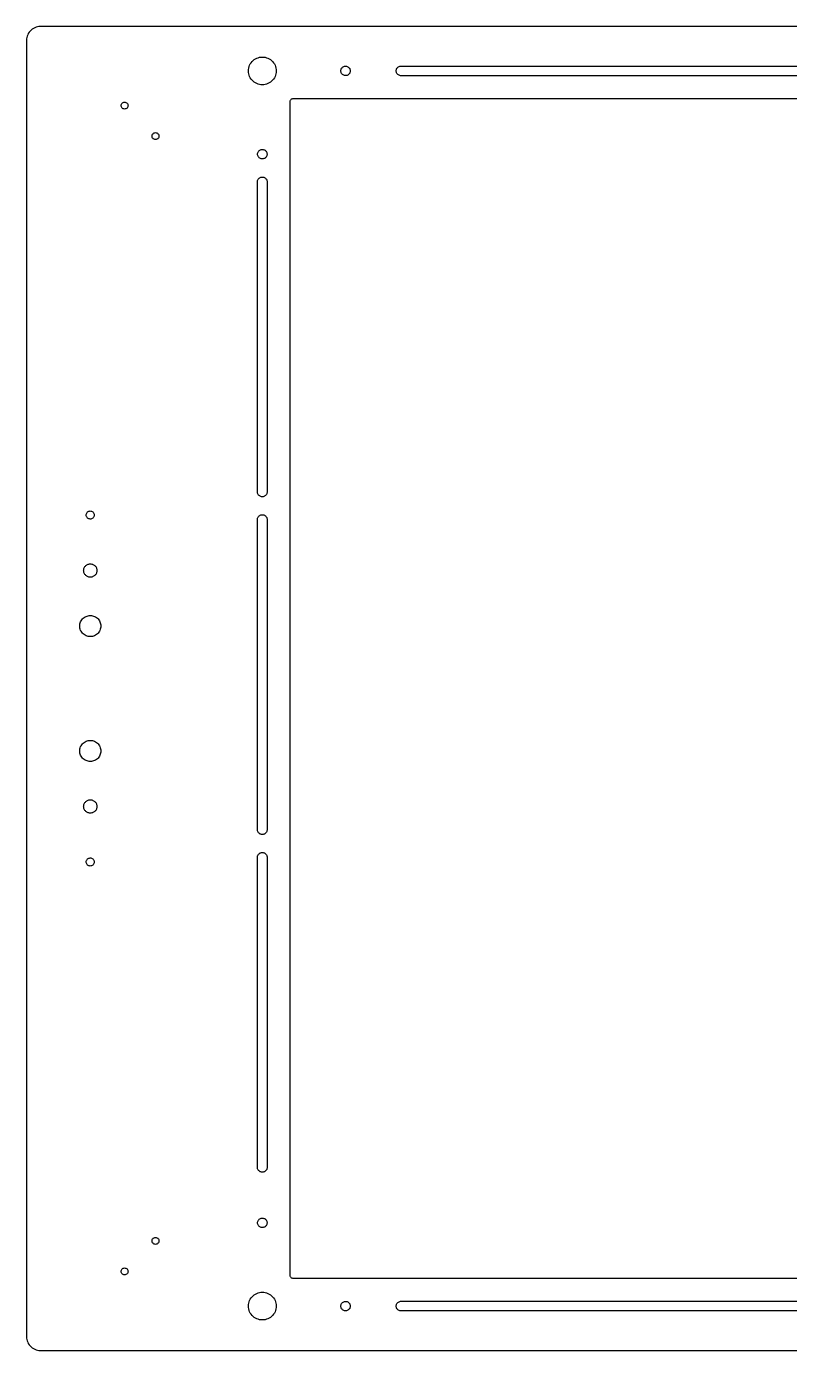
# Model space of a CAD drawing. Header units: metres. Extents: x -275 to 275, y -238 to 238.
# Drawn here: x -275 to 0, y -238.5 to 238.5 of the extents above; entities that cross this region are included whole.
import ezdxf

# ---------------------------------------------------------------- set-up
doc = ezdxf.new("R2010")
doc.units = ezdxf.units.M

msp = doc.modelspace()

# ---------------------------------------------------------------- linework, layer by layer
for p, q in [((-270, 238.5), (-270.523, 238.473)), ((270, 238.5), (-270, 238.5)), ((-274.973, 234.023), (-275, 233.5)), ((-274.891, 234.54), (-274.973, 234.023)), ((-274.755, 235.045), (-274.891, 234.54)), ((-274.568, 235.534), (-274.755, 235.045)), ((-274.33, 236), (-274.568, 235.534)), ((-274.045, 236.439), (-274.33, 236)), ((-273.716, 236.846), (-274.045, 236.439)), ((-273.346, 237.216), (-273.716, 236.846)), ((-272.939, 237.545), (-273.346, 237.216)), ((-272.5, 237.83), (-272.939, 237.545)), ((-272.034, 238.068), (-272.5, 237.83)), ((-271.545, 238.255), (-272.034, 238.068)), ((-271.04, 238.391), (-271.545, 238.255)), ((-270.523, 238.473), (-271.04, 238.391)), ((-275, 233.5), (-275, -233.5)), ((-194.755, 224.045), (-194.568, 224.534)), ((-194.568, 224.534), (-194.33, 225)), ((-194.33, 225), (-194.045, 225.439)), ((-194.045, 225.439), (-193.716, 225.846)), ((-193.716, 225.846), (-193.346, 226.216)), ((-193.346, 226.216), (-192.939, 226.545)), ((-192.939, 226.545), (-192.5, 226.83)), ((-192.5, 226.83), (-192.034, 227.068)), ((-192.034, 227.068), (-191.545, 227.255)), ((-191.545, 227.255), (-191.04, 227.391)), ((-191.04, 227.391), (-190.523, 227.473)), ((-190.523, 227.473), (-190, 227.5)), ((-190, 227.5), (-189.477, 227.473)), ((-189.477, 227.473), (-188.96, 227.391)), ((-188.96, 227.391), (-188.455, 227.255)), ((-188.455, 227.255), (-187.966, 227.068)), ((-187.966, 227.068), (-187.5, 226.83)), ((-187.5, 226.83), (-187.061, 226.545)), ((-187.061, 226.545), (-186.654, 226.216)), ((-186.654, 226.216), (-186.284, 225.846)), ((-186.284, 225.846), (-185.955, 225.439)), ((-185.955, 225.439), (-185.67, 225)), ((-185.67, 225), (-185.432, 224.534)), ((-185.432, 224.534), (-185.245, 224.045)), ((-160.43, 224.145), (-160.186, 224.19)), ((-160.186, 224.19), (-159.938, 224.199)), ((-159.938, 224.199), (-159.691, 224.172)), ((-140.493, 224.179), (-140.249, 224.232)), ((-140.249, 224.232), (-140, 224.25)), ((-140, 224.25), (171.667, 224.25)), ((-195, 222.5), (-194.973, 223.023)), ((-194.973, 221.977), (-195, 222.5)), ((-194.973, 223.023), (-194.891, 223.54)), ((-194.891, 221.46), (-194.973, 221.977)), ((-194.891, 223.54), (-194.755, 224.045)), ((-194.755, 220.955), (-194.891, 221.46)), ((-194.568, 220.466), (-194.755, 220.955)), ((-194.33, 220), (-194.568, 220.466)), ((-194.045, 219.561), (-194.33, 220)), ((-193.716, 219.154), (-194.045, 219.561)), ((-185.955, 219.561), (-186.284, 219.154)), ((-185.67, 220), (-185.955, 219.561)), ((-185.432, 220.466), (-185.67, 220)), ((-185.245, 220.955), (-185.432, 220.466)), ((-185.245, 224.045), (-185.109, 223.54)), ((-185.109, 221.46), (-185.245, 220.955)), ((-185.109, 223.54), (-185.027, 223.023)), ((-185.027, 221.977), (-185.109, 221.46)), ((-185.027, 223.023), (-185, 222.5)), ((-185, 222.5), (-185.027, 221.977)), ((-161.7, 222.5), (-161.682, 222.748)), ((-161.682, 222.252), (-161.7, 222.5)), ((-161.682, 222.748), (-161.628, 222.99)), ((-161.628, 222.01), (-161.682, 222.252)), ((-161.628, 222.99), (-161.539, 223.222)), ((-161.539, 221.778), (-161.628, 222.01)), ((-161.539, 223.222), (-161.418, 223.438)), ((-161.418, 221.562), (-161.539, 221.778)), ((-161.418, 223.438), (-161.266, 223.634)), ((-161.266, 221.366), (-161.418, 221.562)), ((-161.266, 223.634), (-161.087, 223.807)), ((-161.087, 221.193), (-161.266, 221.366)), ((-161.087, 223.807), (-160.886, 223.951)), ((-160.886, 221.049), (-161.087, 221.193)), ((-160.886, 223.951), (-160.665, 224.065)), ((-160.665, 220.935), (-160.886, 221.049)), ((-160.665, 224.065), (-160.43, 224.145)), ((-160.43, 220.855), (-160.665, 220.935)), ((-160.186, 220.81), (-160.43, 220.855)), ((-159.938, 220.801), (-160.186, 220.81)), ((-159.691, 220.828), (-159.938, 220.801)), ((-159.691, 224.172), (-159.451, 224.109)), ((-159.451, 220.891), (-159.691, 220.828)), ((-159.451, 224.109), (-159.223, 224.012)), ((-159.223, 220.988), (-159.451, 220.891)), ((-159.223, 224.012), (-159.011, 223.883)), ((-159.011, 221.117), (-159.223, 220.988)), ((-159.011, 223.883), (-158.82, 223.724)), ((-158.82, 221.276), (-159.011, 221.117)), ((-158.82, 223.724), (-158.654, 223.539)), ((-158.654, 221.461), (-158.82, 221.276)), ((-158.654, 223.539), (-158.518, 223.332)), ((-158.518, 221.668), (-158.654, 221.461)), ((-158.518, 223.332), (-158.412, 223.107)), ((-158.412, 221.893), (-158.518, 221.668)), ((-158.412, 223.107), (-158.341, 222.87)), ((-158.341, 222.13), (-158.412, 221.893)), ((-158.341, 222.87), (-158.305, 222.624)), ((-158.305, 222.376), (-158.341, 222.13)), ((-158.305, 222.624), (-158.305, 222.376)), ((-141.75, 222.5), (-141.732, 222.749)), ((-141.732, 222.251), (-141.75, 222.5)), ((-141.732, 222.749), (-141.679, 222.993)), ((-141.679, 222.007), (-141.732, 222.251)), ((-141.679, 222.993), (-141.592, 223.227)), ((-141.592, 221.773), (-141.679, 222.007)), ((-141.592, 223.227), (-141.472, 223.446)), ((-141.472, 221.554), (-141.592, 221.773)), ((-141.472, 223.446), (-141.323, 223.646)), ((-141.323, 221.354), (-141.472, 221.554)), ((-141.323, 223.646), (-141.146, 223.823)), ((-141.146, 221.177), (-141.323, 221.354)), ((-141.146, 223.823), (-140.946, 223.972)), ((-140.946, 221.028), (-141.146, 221.177)), ((-140.946, 223.972), (-140.727, 224.092)), ((-140.727, 220.908), (-140.946, 221.028)), ((-140.727, 224.092), (-140.493, 224.179)), ((-140.493, 220.821), (-140.727, 220.908)), ((-140.249, 220.768), (-140.493, 220.821)), ((-140, 220.75), (-140.249, 220.768)), ((171.667, 220.75), (-140, 220.75)), ((-193.346, 218.784), (-193.716, 219.154)), ((-192.939, 218.455), (-193.346, 218.784)), ((-192.5, 218.17), (-192.939, 218.455)), ((-192.034, 217.932), (-192.5, 218.17)), ((-191.545, 217.745), (-192.034, 217.932)), ((-191.04, 217.609), (-191.545, 217.745)), ((-190.523, 217.527), (-191.04, 217.609)), ((-190, 217.5), (-190.523, 217.527)), ((-189.477, 217.527), (-190, 217.5)), ((-188.96, 217.609), (-189.477, 217.527)), ((-188.455, 217.745), (-188.96, 217.609)), ((-187.966, 217.932), (-188.455, 217.745)), ((-187.5, 218.17), (-187.966, 217.932)), ((-187.061, 218.455), (-187.5, 218.17)), ((-186.654, 218.784), (-187.061, 218.455)), ((-186.284, 219.154), (-186.654, 218.784)), ((-240.9, 210), (-240.876, 210.244)), ((-240.876, 209.756), (-240.9, 210)), ((-240.876, 210.244), (-240.805, 210.478)), ((-240.805, 210.478), (-240.689, 210.694)), ((-240.689, 210.694), (-240.534, 210.884)), ((-240.534, 210.884), (-240.344, 211.039)), ((-240.344, 211.039), (-240.128, 211.155)), ((-240.128, 211.155), (-239.894, 211.226)), ((-239.894, 211.226), (-239.65, 211.25)), ((-239.65, 211.25), (-239.406, 211.226)), ((-239.406, 211.226), (-239.172, 211.155)), ((-239.172, 211.155), (-238.956, 211.039)), ((-238.956, 211.039), (-238.766, 210.884)), ((-238.766, 210.884), (-238.611, 210.694)), ((-238.611, 210.694), (-238.495, 210.478)), ((-238.495, 210.478), (-238.424, 210.244)), ((-238.424, 210.244), (-238.4, 210)), ((-238.4, 210), (-238.424, 209.756)), ((-180, 211.5), (-179.975, 211.723)), ((-180, -211.5), (-180, 211.5)), ((-179.975, 211.723), (-179.901, 211.934)), ((-179.901, 211.934), (-179.782, 212.123)), ((-179.782, 212.123), (-179.623, 212.282)), ((-179.623, 212.282), (-179.434, 212.401)), ((-179.434, 212.401), (-179.223, 212.475)), ((-179.223, 212.475), (-179, 212.5)), ((-179, 212.5), (179, 212.5)), ((-240.805, 209.522), (-240.876, 209.756)), ((-240.689, 209.306), (-240.805, 209.522)), ((-240.534, 209.116), (-240.689, 209.306)), ((-240.344, 208.961), (-240.534, 209.116)), ((-240.128, 208.845), (-240.344, 208.961)), ((-239.894, 208.774), (-240.128, 208.845)), ((-239.65, 208.75), (-239.894, 208.774)), ((-239.406, 208.774), (-239.65, 208.75)), ((-239.172, 208.845), (-239.406, 208.774)), ((-238.956, 208.961), (-239.172, 208.845)), ((-238.766, 209.116), (-238.956, 208.961)), ((-238.611, 209.306), (-238.766, 209.116)), ((-238.495, 209.522), (-238.611, 209.306)), ((-238.424, 209.756), (-238.495, 209.522)), ((-229.75, 199), (-229.726, 199.244)), ((-229.726, 198.756), (-229.75, 199)), ((-229.726, 199.244), (-229.655, 199.478)), ((-229.655, 198.522), (-229.726, 198.756)), ((-229.655, 199.478), (-229.539, 199.694)), ((-229.539, 198.306), (-229.655, 198.522)), ((-229.539, 199.694), (-229.384, 199.884)), ((-229.384, 198.116), (-229.539, 198.306)), ((-229.384, 199.884), (-229.194, 200.039)), ((-229.194, 197.961), (-229.384, 198.116)), ((-229.194, 200.039), (-228.978, 200.155)), ((-228.978, 197.845), (-229.194, 197.961)), ((-228.978, 200.155), (-228.744, 200.226)), ((-228.744, 197.774), (-228.978, 197.845)), ((-228.744, 200.226), (-228.5, 200.25)), ((-228.5, 197.75), (-228.744, 197.774)), ((-228.5, 200.25), (-228.256, 200.226)), ((-228.256, 197.774), (-228.5, 197.75)), ((-228.256, 200.226), (-228.022, 200.155)), ((-228.022, 197.845), (-228.256, 197.774)), ((-228.022, 200.155), (-227.806, 200.039)), ((-227.806, 197.961), (-228.022, 197.845)), ((-227.806, 200.039), (-227.616, 199.884)), ((-227.616, 198.116), (-227.806, 197.961)), ((-227.616, 199.884), (-227.461, 199.694)), ((-227.461, 198.306), (-227.616, 198.116)), ((-227.461, 199.694), (-227.345, 199.478)), ((-227.345, 198.522), (-227.461, 198.306)), ((-227.345, 199.478), (-227.274, 199.244)), ((-227.274, 198.756), (-227.345, 198.522)), ((-227.274, 199.244), (-227.25, 199)), ((-227.25, 199), (-227.274, 198.756)), ((-191.7, 192.5), (-191.682, 192.748)), ((-191.682, 192.252), (-191.7, 192.5)), ((-191.682, 192.748), (-191.628, 192.99)), ((-191.628, 192.01), (-191.682, 192.252)), ((-191.628, 192.99), (-191.539, 193.222)), ((-191.539, 191.778), (-191.628, 192.01)), ((-191.539, 193.222), (-191.418, 193.438)), ((-191.418, 191.562), (-191.539, 191.778)), ((-191.418, 193.438), (-191.266, 193.634)), ((-191.266, 191.366), (-191.418, 191.562)), ((-191.266, 193.634), (-191.087, 193.807)), ((-191.087, 191.193), (-191.266, 191.366)), ((-191.087, 193.807), (-190.886, 193.951)), ((-190.886, 191.049), (-191.087, 191.193)), ((-190.886, 193.951), (-190.665, 194.065)), ((-190.665, 190.935), (-190.886, 191.049)), ((-190.665, 194.065), (-190.43, 194.145)), ((-190.43, 190.855), (-190.665, 190.935)), ((-190.43, 194.145), (-190.186, 194.19)), ((-190.186, 190.81), (-190.43, 190.855)), ((-190.186, 194.19), (-189.938, 194.199)), ((-189.938, 190.801), (-190.186, 190.81)), ((-189.938, 194.199), (-189.691, 194.172)), ((-189.691, 190.828), (-189.938, 190.801)), ((-189.691, 194.172), (-189.451, 194.109)), ((-189.451, 190.891), (-189.691, 190.828)), ((-189.451, 194.109), (-189.223, 194.012)), ((-189.223, 190.988), (-189.451, 190.891)), ((-189.223, 194.012), (-189.011, 193.883)), ((-189.011, 191.117), (-189.223, 190.988)), ((-189.011, 193.883), (-188.82, 193.724)), ((-188.82, 191.276), (-189.011, 191.117)), ((-188.82, 193.724), (-188.654, 193.539)), ((-188.654, 191.461), (-188.82, 191.276)), ((-188.654, 193.539), (-188.518, 193.332)), ((-188.518, 191.668), (-188.654, 191.461)), ((-188.518, 193.332), (-188.412, 193.107)), ((-188.412, 191.893), (-188.518, 191.668)), ((-188.412, 193.107), (-188.341, 192.87)), ((-188.341, 192.13), (-188.412, 191.893)), ((-188.341, 192.87), (-188.305, 192.624)), ((-188.305, 192.376), (-188.341, 192.13)), ((-188.305, 192.624), (-188.305, 192.376)), ((-191.75, 182.5), (-191.732, 182.749)), ((-191.75, 70.8333), (-191.75, 182.5)), ((-191.732, 182.749), (-191.679, 182.993)), ((-191.679, 182.993), (-191.592, 183.227)), ((-191.592, 183.227), (-191.472, 183.446)), ((-191.472, 183.446), (-191.323, 183.646)), ((-191.323, 183.646), (-191.146, 183.823)), ((-191.146, 183.823), (-190.946, 183.972)), ((-190.946, 183.972), (-190.727, 184.092)), ((-190.727, 184.092), (-190.493, 184.179)), ((-190.493, 184.179), (-190.249, 184.232)), ((-190.249, 184.232), (-190, 184.25)), ((-190, 184.25), (-189.751, 184.232)), ((-189.751, 184.232), (-189.507, 184.179)), ((-189.507, 184.179), (-189.273, 184.092)), ((-189.273, 184.092), (-189.054, 183.972)), ((-189.054, 183.972), (-188.854, 183.823)), ((-188.854, 183.823), (-188.677, 183.646)), ((-188.677, 183.646), (-188.528, 183.446)), ((-188.528, 183.446), (-188.408, 183.227)), ((-188.408, 183.227), (-188.321, 182.993)), ((-188.321, 182.993), (-188.268, 182.749)), ((-188.268, 182.749), (-188.25, 182.5)), ((-188.25, 182.5), (-188.25, 70.8333)), ((-191.732, 70.5843), (-191.75, 70.8333)), ((-191.679, 70.3403), (-191.732, 70.5843)), ((-191.592, 70.1064), (-191.679, 70.3403)), ((-191.472, 69.8872), (-191.592, 70.1064)), ((-191.323, 69.6873), (-191.472, 69.8872)), ((-191.146, 69.5108), (-191.323, 69.6873)), ((-190.946, 69.3611), (-191.146, 69.5108)), ((-190.727, 69.2415), (-190.946, 69.3611)), ((-190.493, 69.1542), (-190.727, 69.2415)), ((-190.249, 69.1011), (-190.493, 69.1542)), ((-190, 69.0833), (-190.249, 69.1011)), ((-189.751, 69.1011), (-190, 69.0833)), ((-189.507, 69.1542), (-189.751, 69.1011)), ((-189.273, 69.2415), (-189.507, 69.1542)), ((-189.054, 69.3611), (-189.273, 69.2415)), ((-188.854, 69.5108), (-189.054, 69.3611)), ((-188.677, 69.6873), (-188.854, 69.5108)), ((-188.528, 69.8872), (-188.677, 69.6873)), ((-188.408, 70.1064), (-188.528, 69.8872)), ((-188.321, 70.3403), (-188.408, 70.1064)), ((-188.268, 70.5843), (-188.321, 70.3403)), ((-188.25, 70.8333), (-188.268, 70.5843)), ((-253.45, 62.5), (-253.429, 62.745)), ((-253.429, 62.2549), (-253.45, 62.5)), ((-253.429, 62.745), (-253.367, 62.983)), ((-253.367, 62.0169), (-253.429, 62.2549)), ((-253.367, 62.983), (-253.266, 63.2072)), ((-253.266, 61.7928), (-253.367, 62.0169)), ((-253.266, 63.2072), (-253.128, 63.4109)), ((-253.128, 63.4109), (-252.958, 63.5885)), ((-252.958, 63.5885), (-252.76, 63.7347)), ((-252.76, 63.7347), (-252.541, 63.8454)), ((-252.541, 63.8454), (-252.305, 63.9174)), ((-252.305, 63.9174), (-252.062, 63.9487)), ((-252.062, 63.9487), (-251.816, 63.9382)), ((-251.816, 63.9382), (-251.575, 63.8864)), ((-251.575, 63.8864), (-251.347, 63.7947)), ((-251.347, 63.7947), (-251.138, 63.6658)), ((-251.138, 63.6658), (-250.953, 63.5033)), ((-250.953, 63.5033), (-250.799, 63.312)), ((-250.799, 63.312), (-250.679, 63.0972)), ((-250.679, 63.0972), (-250.597, 62.8654)), ((-250.597, 62.1346), (-250.679, 61.9027)), ((-250.597, 62.8654), (-250.555, 62.623)), ((-250.555, 62.377), (-250.597, 62.1346)), ((-250.555, 62.623), (-250.555, 62.377)), ((-191.323, 61.9793), (-191.146, 62.1559)), ((-191.146, 62.1559), (-190.946, 62.3055)), ((-190.946, 62.3055), (-190.727, 62.4252)), ((-190.727, 62.4252), (-190.493, 62.5124)), ((-190.493, 62.5124), (-190.249, 62.5655)), ((-190.249, 62.5655), (-190, 62.5833)), ((-190, 62.5833), (-189.751, 62.5655)), ((-189.751, 62.5655), (-189.507, 62.5124)), ((-189.507, 62.5124), (-189.273, 62.4252)), ((-189.273, 62.4252), (-189.054, 62.3055)), ((-189.054, 62.3055), (-188.854, 62.1559)), ((-188.854, 62.1559), (-188.677, 61.9793)), ((-253.128, 61.5891), (-253.266, 61.7928)), ((-252.958, 61.4115), (-253.128, 61.5891)), ((-252.76, 61.2653), (-252.958, 61.4115)), ((-252.541, 61.1546), (-252.76, 61.2653)), ((-252.305, 61.0825), (-252.541, 61.1546)), ((-252.062, 61.0513), (-252.305, 61.0825)), ((-251.816, 61.0617), (-252.062, 61.0513)), ((-251.575, 61.1136), (-251.816, 61.0617)), ((-251.347, 61.2052), (-251.575, 61.1136)), ((-251.138, 61.3342), (-251.347, 61.2052)), ((-250.953, 61.4967), (-251.138, 61.3342)), ((-250.799, 61.688), (-250.953, 61.4967)), ((-250.679, 61.9027), (-250.799, 61.688)), ((-191.75, 60.8333), (-191.732, 61.0824)), ((-191.75, -50.8333), (-191.75, 60.8333)), ((-191.732, 61.0824), (-191.679, 61.3264)), ((-191.679, 61.3264), (-191.592, 61.5603)), ((-191.592, 61.5603), (-191.472, 61.7794)), ((-191.472, 61.7794), (-191.323, 61.9793)), ((-188.677, 61.9793), (-188.528, 61.7794)), ((-188.528, 61.7794), (-188.408, 61.5603)), ((-188.408, 61.5603), (-188.321, 61.3264)), ((-188.321, 61.3264), (-188.268, 61.0824)), ((-188.268, 61.0824), (-188.25, 60.8333)), ((-188.25, 60.8333), (-188.25, -50.8333)), ((-254.387, 42.7509), (-254.348, 42.999)), ((-254.348, 42.999), (-254.283, 43.2416)), ((-254.283, 43.2416), (-254.193, 43.4762)), ((-254.193, 43.4762), (-254.078, 43.7)), ((-254.078, 43.7), (-253.942, 43.9107)), ((-253.942, 43.9107), (-253.784, 44.1059)), ((-253.784, 44.1059), (-253.606, 44.2835)), ((-253.606, 44.2835), (-253.411, 44.4416)), ((-253.411, 44.4416), (-253.2, 44.5785)), ((-253.2, 44.5785), (-252.976, 44.6925)), ((-252.976, 44.6925), (-252.742, 44.7825)), ((-252.742, 44.7825), (-252.499, 44.8475)), ((-252.499, 44.8475), (-252.251, 44.8868)), ((-252.251, 44.8868), (-252, 44.9)), ((-252, 44.9), (-251.749, 44.8868)), ((-251.749, 44.8868), (-251.501, 44.8475)), ((-251.501, 44.8475), (-251.258, 44.7825)), ((-251.258, 44.7825), (-251.024, 44.6925)), ((-251.024, 44.6925), (-250.8, 44.5785)), ((-250.8, 44.5785), (-250.589, 44.4416)), ((-250.589, 44.4416), (-250.394, 44.2835)), ((-250.394, 44.2835), (-250.216, 44.1059)), ((-250.216, 44.1059), (-250.058, 43.9107)), ((-250.058, 43.9107), (-249.922, 43.7)), ((-249.922, 43.7), (-249.807, 43.4762)), ((-249.807, 43.4762), (-249.717, 43.2416)), ((-249.717, 43.2416), (-249.652, 42.999)), ((-249.652, 42.999), (-249.613, 42.7509)), ((-254.4, 42.5), (-254.387, 42.7509)), ((-254.387, 42.2491), (-254.4, 42.5)), ((-254.348, 42.001), (-254.387, 42.2491)), ((-254.283, 41.7583), (-254.348, 42.001)), ((-254.193, 41.5238), (-254.283, 41.7583)), ((-254.078, 41.3), (-254.193, 41.5238)), ((-253.942, 41.0893), (-254.078, 41.3)), ((-253.784, 40.8941), (-253.942, 41.0893)), ((-253.606, 40.7164), (-253.784, 40.8941)), ((-253.411, 40.5583), (-253.606, 40.7164)), ((-253.2, 40.4215), (-253.411, 40.5583)), ((-252.976, 40.3075), (-253.2, 40.4215)), ((-252.742, 40.2175), (-252.976, 40.3075)), ((-252.499, 40.1524), (-252.742, 40.2175)), ((-252.251, 40.1131), (-252.499, 40.1524)), ((-252, 40.1), (-252.251, 40.1131)), ((-251.749, 40.1131), (-252, 40.1)), ((-251.501, 40.1524), (-251.749, 40.1131)), ((-251.258, 40.2175), (-251.501, 40.1524)), ((-251.024, 40.3075), (-251.258, 40.2175)), ((-250.8, 40.4215), (-251.024, 40.3075)), ((-250.589, 40.5583), (-250.8, 40.4215)), ((-250.394, 40.7164), (-250.589, 40.5583)), ((-250.216, 40.8941), (-250.394, 40.7164)), ((-250.058, 41.0893), (-250.216, 40.8941)), ((-249.922, 41.3), (-250.058, 41.0893)), ((-249.807, 41.5238), (-249.922, 41.3)), ((-249.717, 41.7583), (-249.807, 41.5238)), ((-249.652, 42.001), (-249.717, 41.7583)), ((-249.613, 42.2491), (-249.652, 42.001)), ((-249.613, 42.7509), (-249.6, 42.5)), ((-249.6, 42.5), (-249.613, 42.2491)), ((-255.614, 23.6743), (-255.471, 24.0456)), ((-255.471, 24.0456), (-255.291, 24.4)), ((-255.291, 24.4), (-255.074, 24.7336)), ((-255.074, 24.7336), (-254.824, 25.0427)), ((-254.824, 25.0427), (-254.543, 25.3239)), ((-254.543, 25.3239), (-254.234, 25.5743)), ((-254.234, 25.5743), (-253.9, 25.7909)), ((-253.9, 25.7909), (-253.546, 25.9715)), ((-253.546, 25.9715), (-253.174, 26.114)), ((-253.174, 26.114), (-252.79, 26.2169)), ((-252.79, 26.2169), (-252.397, 26.2792)), ((-252.397, 26.2792), (-252, 26.3)), ((-252, 26.3), (-251.603, 26.2792)), ((-251.603, 26.2792), (-251.21, 26.2169)), ((-251.21, 26.2169), (-250.826, 26.114)), ((-250.826, 26.114), (-250.454, 25.9715)), ((-250.454, 25.9715), (-250.1, 25.7909)), ((-250.1, 25.7909), (-249.766, 25.5743)), ((-249.766, 25.5743), (-249.457, 25.3239)), ((-249.457, 25.3239), (-249.176, 25.0427)), ((-249.176, 25.0427), (-248.926, 24.7336)), ((-248.926, 24.7336), (-248.709, 24.4)), ((-248.709, 24.4), (-248.529, 24.0456)), ((-248.529, 24.0456), (-248.386, 23.6743)), ((-255.8, 22.5), (-255.779, 22.8972)), ((-255.779, 22.1028), (-255.8, 22.5)), ((-255.779, 22.8972), (-255.717, 23.2901)), ((-255.717, 21.7099), (-255.779, 22.1028)), ((-255.717, 23.2901), (-255.614, 23.6743)), ((-255.614, 21.3257), (-255.717, 21.7099)), ((-255.471, 20.9544), (-255.614, 21.3257)), ((-255.291, 20.6), (-255.471, 20.9544)), ((-255.074, 20.2664), (-255.291, 20.6)), ((-254.824, 19.9573), (-255.074, 20.2664)), ((-254.543, 19.676), (-254.824, 19.9573)), ((-254.234, 19.4257), (-254.543, 19.676)), ((-253.9, 19.2091), (-254.234, 19.4257)), ((-253.546, 19.0285), (-253.9, 19.2091)), ((-250.1, 19.2091), (-250.454, 19.0285)), ((-249.766, 19.4257), (-250.1, 19.2091)), ((-249.457, 19.676), (-249.766, 19.4257)), ((-249.176, 19.9573), (-249.457, 19.676)), ((-248.926, 20.2664), (-249.176, 19.9573)), ((-248.709, 20.6), (-248.926, 20.2664)), ((-248.529, 20.9544), (-248.709, 20.6)), ((-248.386, 21.3257), (-248.529, 20.9544)), ((-248.386, 23.6743), (-248.283, 23.2901)), ((-248.283, 21.7099), (-248.386, 21.3257)), ((-248.283, 23.2901), (-248.221, 22.8972)), ((-248.221, 22.1028), (-248.283, 21.7099)), ((-248.221, 22.8972), (-248.2, 22.5)), ((-248.2, 22.5), (-248.221, 22.1028)), ((-253.174, 18.886), (-253.546, 19.0285)), ((-252.79, 18.783), (-253.174, 18.886)), ((-252.397, 18.7208), (-252.79, 18.783)), ((-252, 18.7), (-252.397, 18.7208)), ((-251.603, 18.7208), (-252, 18.7)), ((-251.21, 18.783), (-251.603, 18.7208)), ((-250.826, 18.886), (-251.21, 18.783)), ((-250.454, 19.0285), (-250.826, 18.886)), ((-253.9, -19.2091), (-253.546, -19.0285)), ((-253.546, -19.0285), (-253.174, -18.886)), ((-253.174, -18.886), (-252.79, -18.783)), ((-252.79, -18.783), (-252.397, -18.7208)), ((-252.397, -18.7208), (-252, -18.7)), ((-252, -18.7), (-251.603, -18.7208)), ((-251.603, -18.7208), (-251.21, -18.783)), ((-251.21, -18.783), (-250.826, -18.886)), ((-250.826, -18.886), (-250.454, -19.0285)), ((-250.454, -19.0285), (-250.1, -19.2091)), ((-255.8, -22.5), (-255.779, -22.1028)), ((-255.779, -22.8972), (-255.8, -22.5)), ((-255.779, -22.1028), (-255.717, -21.7099)), ((-255.717, -23.2901), (-255.779, -22.8972)), ((-255.717, -21.7099), (-255.614, -21.3257)), ((-255.614, -23.6743), (-255.717, -23.2901)), ((-255.614, -21.3257), (-255.471, -20.9544)), ((-255.471, -24.0456), (-255.614, -23.6743)), ((-255.471, -20.9544), (-255.291, -20.6)), ((-255.291, -20.6), (-255.074, -20.2664)), ((-255.074, -20.2664), (-254.824, -19.9573)), ((-254.824, -19.9573), (-254.543, -19.676)), ((-254.543, -19.676), (-254.234, -19.4257)), ((-254.234, -19.4257), (-253.9, -19.2091)), ((-250.1, -19.2091), (-249.766, -19.4257)), ((-249.766, -19.4257), (-249.457, -19.676)), ((-249.457, -19.676), (-249.176, -19.9573)), ((-249.176, -19.9573), (-248.926, -20.2664)), ((-248.926, -20.2664), (-248.709, -20.6)), ((-248.709, -20.6), (-248.529, -20.9544)), ((-248.529, -20.9544), (-248.386, -21.3257)), ((-248.386, -23.6743), (-248.529, -24.0456)), ((-248.386, -21.3257), (-248.283, -21.7099)), ((-248.283, -23.2901), (-248.386, -23.6743)), ((-248.283, -21.7099), (-248.221, -22.1028)), ((-248.221, -22.8972), (-248.283, -23.2901)), ((-248.221, -22.1028), (-248.2, -22.5)), ((-248.2, -22.5), (-248.221, -22.8972)), ((-255.291, -24.4), (-255.471, -24.0456)), ((-255.074, -24.7336), (-255.291, -24.4)), ((-254.824, -25.0427), (-255.074, -24.7336)), ((-254.543, -25.3239), (-254.824, -25.0427)), ((-254.234, -25.5743), (-254.543, -25.3239)), ((-253.9, -25.7909), (-254.234, -25.5743)), ((-253.546, -25.9715), (-253.9, -25.7909)), ((-253.174, -26.114), (-253.546, -25.9715)), ((-252.79, -26.2169), (-253.174, -26.114)), ((-252.397, -26.2792), (-252.79, -26.2169)), ((-252, -26.3), (-252.397, -26.2792)), ((-251.603, -26.2792), (-252, -26.3)), ((-251.21, -26.2169), (-251.603, -26.2792)), ((-250.826, -26.114), (-251.21, -26.2169)), ((-250.454, -25.9715), (-250.826, -26.114)), ((-250.1, -25.7909), (-250.454, -25.9715)), ((-249.766, -25.5743), (-250.1, -25.7909)), ((-249.457, -25.3239), (-249.766, -25.5743)), ((-249.176, -25.0427), (-249.457, -25.3239)), ((-248.926, -24.7336), (-249.176, -25.0427)), ((-248.709, -24.4), (-248.926, -24.7336)), ((-248.529, -24.0456), (-248.709, -24.4)), ((-254.4, -42.5), (-254.387, -42.2491)), ((-254.387, -42.7509), (-254.4, -42.5)), ((-254.387, -42.2491), (-254.348, -42.001)), ((-254.348, -42.999), (-254.387, -42.7509)), ((-254.348, -42.001), (-254.283, -41.7583)), ((-254.283, -41.7583), (-254.193, -41.5238)), ((-254.193, -41.5238), (-254.078, -41.3)), ((-254.078, -41.3), (-253.942, -41.0893)), ((-253.942, -41.0893), (-253.784, -40.8941)), ((-253.784, -40.8941), (-253.606, -40.7164)), ((-253.606, -40.7164), (-253.411, -40.5583)), ((-253.411, -40.5583), (-253.2, -40.4215)), ((-253.2, -40.4215), (-252.976, -40.3075)), ((-252.976, -40.3075), (-252.742, -40.2175)), ((-252.742, -40.2175), (-252.499, -40.1524)), ((-252.499, -40.1524), (-252.251, -40.1131)), ((-252.251, -40.1131), (-252, -40.1)), ((-252, -40.1), (-251.749, -40.1131)), ((-251.749, -40.1131), (-251.501, -40.1524)), ((-251.501, -40.1524), (-251.258, -40.2175)), ((-251.258, -40.2175), (-251.024, -40.3075)), ((-251.024, -40.3075), (-250.8, -40.4215)), ((-250.8, -40.4215), (-250.589, -40.5583)), ((-250.589, -40.5583), (-250.394, -40.7164)), ((-250.394, -40.7164), (-250.216, -40.8941)), ((-250.216, -40.8941), (-250.058, -41.0893)), ((-250.058, -41.0893), (-249.922, -41.3)), ((-249.922, -41.3), (-249.807, -41.5238)), ((-249.807, -41.5238), (-249.717, -41.7583)), ((-249.717, -41.7583), (-249.652, -42.001)), ((-249.652, -42.001), (-249.613, -42.2491)), ((-249.613, -42.7509), (-249.652, -42.999)), ((-249.613, -42.2491), (-249.6, -42.5)), ((-249.6, -42.5), (-249.613, -42.7509)), ((-254.283, -43.2416), (-254.348, -42.999)), ((-254.193, -43.4762), (-254.283, -43.2416)), ((-254.078, -43.7), (-254.193, -43.4762)), ((-253.942, -43.9107), (-254.078, -43.7)), ((-253.784, -44.1059), (-253.942, -43.9107)), ((-253.606, -44.2835), (-253.784, -44.1059)), ((-253.411, -44.4416), (-253.606, -44.2835)), ((-253.2, -44.5785), (-253.411, -44.4416)), ((-252.976, -44.6925), (-253.2, -44.5785)), ((-252.742, -44.7825), (-252.976, -44.6925)), ((-252.499, -44.8475), (-252.742, -44.7825)), ((-252.251, -44.8868), (-252.499, -44.8475)), ((-252, -44.9), (-252.251, -44.8868)), ((-251.749, -44.8868), (-252, -44.9)), ((-251.501, -44.8475), (-251.749, -44.8868)), ((-251.258, -44.7825), (-251.501, -44.8475)), ((-251.024, -44.6925), (-251.258, -44.7825)), ((-250.8, -44.5785), (-251.024, -44.6925)), ((-250.589, -44.4416), (-250.8, -44.5785)), ((-250.394, -44.2835), (-250.589, -44.4416)), ((-250.216, -44.1059), (-250.394, -44.2835)), ((-250.058, -43.9107), (-250.216, -44.1059)), ((-249.922, -43.7), (-250.058, -43.9107)), ((-249.807, -43.4762), (-249.922, -43.7)), ((-249.717, -43.2416), (-249.807, -43.4762)), ((-249.652, -42.999), (-249.717, -43.2416)), ((-191.732, -51.0824), (-191.75, -50.8333)), ((-191.679, -51.3264), (-191.732, -51.0824)), ((-191.592, -51.5603), (-191.679, -51.3264)), ((-191.472, -51.7794), (-191.592, -51.5603)), ((-191.323, -51.9793), (-191.472, -51.7794)), ((-191.146, -52.1559), (-191.323, -51.9793)), ((-190.946, -52.3055), (-191.146, -52.1559)), ((-190.727, -52.4252), (-190.946, -52.3055)), ((-190.493, -52.5124), (-190.727, -52.4252)), ((-189.273, -52.4252), (-189.507, -52.5124)), ((-189.054, -52.3055), (-189.273, -52.4252)), ((-188.854, -52.1559), (-189.054, -52.3055)), ((-188.677, -51.9793), (-188.854, -52.1559)), ((-188.528, -51.7794), (-188.677, -51.9793)), ((-188.408, -51.5603), (-188.528, -51.7794)), ((-188.321, -51.3264), (-188.408, -51.5603)), ((-188.268, -51.0824), (-188.321, -51.3264)), ((-188.25, -50.8333), (-188.268, -51.0824)), ((-190.249, -52.5655), (-190.493, -52.5124)), ((-190, -52.5833), (-190.249, -52.5655)), ((-189.751, -52.5655), (-190, -52.5833)), ((-189.507, -52.5124), (-189.751, -52.5655)), ((-253.367, -62.0169), (-253.266, -61.7928)), ((-253.266, -61.7928), (-253.128, -61.5891)), ((-253.128, -61.5891), (-252.958, -61.4115)), ((-252.958, -61.4115), (-252.76, -61.2653)), ((-252.76, -61.2653), (-252.541, -61.1546)), ((-252.541, -61.1546), (-252.305, -61.0825)), ((-252.305, -61.0825), (-252.062, -61.0513)), ((-252.062, -61.0513), (-251.816, -61.0617)), ((-251.816, -61.0617), (-251.575, -61.1136)), ((-251.575, -61.1136), (-251.347, -61.2052)), ((-251.347, -61.2052), (-251.138, -61.3342)), ((-251.138, -61.3342), (-250.953, -61.4967)), ((-250.953, -61.4967), (-250.799, -61.688)), ((-250.799, -61.688), (-250.679, -61.9027)), ((-250.679, -61.9027), (-250.597, -62.1346)), ((-191.75, -60.8333), (-191.732, -60.5843)), ((-191.75, -172.5), (-191.75, -60.8333)), ((-191.732, -60.5843), (-191.679, -60.3403)), ((-191.679, -60.3403), (-191.592, -60.1064)), ((-191.592, -60.1064), (-191.472, -59.8872)), ((-191.472, -59.8872), (-191.323, -59.6873)), ((-191.323, -59.6873), (-191.146, -59.5108)), ((-191.146, -59.5108), (-190.946, -59.3611)), ((-190.946, -59.3611), (-190.727, -59.2415)), ((-190.727, -59.2415), (-190.493, -59.1542)), ((-190.493, -59.1542), (-190.249, -59.1011)), ((-190.249, -59.1011), (-190, -59.0833)), ((-190, -59.0833), (-189.751, -59.1011)), ((-189.751, -59.1011), (-189.507, -59.1542)), ((-189.507, -59.1542), (-189.273, -59.2415)), ((-189.273, -59.2415), (-189.054, -59.3611)), ((-189.054, -59.3611), (-188.854, -59.5108)), ((-188.854, -59.5108), (-188.677, -59.6873)), ((-188.677, -59.6873), (-188.528, -59.8872)), ((-188.528, -59.8872), (-188.408, -60.1064)), ((-188.408, -60.1064), (-188.321, -60.3403)), ((-188.321, -60.3403), (-188.268, -60.5843)), ((-188.268, -60.5843), (-188.25, -60.8333)), ((-188.25, -60.8333), (-188.25, -172.5)), ((-253.45, -62.5), (-253.429, -62.2549)), ((-253.429, -62.745), (-253.45, -62.5)), ((-253.429, -62.2549), (-253.367, -62.0169)), ((-253.367, -62.983), (-253.429, -62.745)), ((-253.266, -63.2072), (-253.367, -62.983)), ((-253.128, -63.4109), (-253.266, -63.2072)), ((-252.958, -63.5885), (-253.128, -63.4109)), ((-252.76, -63.7347), (-252.958, -63.5885)), ((-252.541, -63.8454), (-252.76, -63.7347)), ((-252.305, -63.9174), (-252.541, -63.8454)), ((-252.062, -63.9487), (-252.305, -63.9174)), ((-251.816, -63.9382), (-252.062, -63.9487)), ((-251.575, -63.8864), (-251.816, -63.9382)), ((-251.347, -63.7947), (-251.575, -63.8864)), ((-251.138, -63.6658), (-251.347, -63.7947)), ((-250.953, -63.5033), (-251.138, -63.6658)), ((-250.799, -63.312), (-250.953, -63.5033)), ((-250.679, -63.0972), (-250.799, -63.312)), ((-250.597, -62.8654), (-250.679, -63.0972)), ((-250.597, -62.1346), (-250.555, -62.377)), ((-250.555, -62.623), (-250.597, -62.8654)), ((-250.555, -62.377), (-250.555, -62.623)), ((-191.732, -172.749), (-191.75, -172.5)), ((-191.679, -172.993), (-191.732, -172.749)), ((-191.592, -173.227), (-191.679, -172.993)), ((-191.472, -173.446), (-191.592, -173.227)), ((-191.323, -173.646), (-191.472, -173.446)), ((-191.146, -173.823), (-191.323, -173.646)), ((-190.946, -173.972), (-191.146, -173.823)), ((-190.727, -174.092), (-190.946, -173.972)), ((-190.493, -174.179), (-190.727, -174.092)), ((-190.249, -174.232), (-190.493, -174.179)), ((-190, -174.25), (-190.249, -174.232)), ((-189.751, -174.232), (-190, -174.25)), ((-189.507, -174.179), (-189.751, -174.232)), ((-189.273, -174.092), (-189.507, -174.179)), ((-189.054, -173.972), (-189.273, -174.092)), ((-188.854, -173.823), (-189.054, -173.972)), ((-188.677, -173.646), (-188.854, -173.823)), ((-188.528, -173.446), (-188.677, -173.646)), ((-188.408, -173.227), (-188.528, -173.446)), ((-188.321, -172.993), (-188.408, -173.227)), ((-188.268, -172.749), (-188.321, -172.993)), ((-188.25, -172.5), (-188.268, -172.749)), ((-191.7, -192.5), (-191.682, -192.252)), ((-191.682, -192.748), (-191.7, -192.5)), ((-191.682, -192.252), (-191.628, -192.01)), ((-191.628, -192.99), (-191.682, -192.748)), ((-191.628, -192.01), (-191.539, -191.778)), ((-191.539, -193.222), (-191.628, -192.99)), ((-191.539, -191.778), (-191.418, -191.562)), ((-191.418, -193.438), (-191.539, -193.222)), ((-191.418, -191.562), (-191.266, -191.366)), ((-191.266, -193.634), (-191.418, -193.438)), ((-191.266, -191.366), (-191.087, -191.193)), ((-191.087, -193.807), (-191.266, -193.634)), ((-191.087, -191.193), (-190.886, -191.049)), ((-190.886, -193.951), (-191.087, -193.807)), ((-190.886, -191.049), (-190.665, -190.935)), ((-190.665, -194.065), (-190.886, -193.951)), ((-190.665, -190.935), (-190.43, -190.855)), ((-190.43, -194.145), (-190.665, -194.065)), ((-190.43, -190.855), (-190.186, -190.81)), ((-190.186, -194.19), (-190.43, -194.145)), ((-190.186, -190.81), (-189.938, -190.801)), ((-189.938, -194.199), (-190.186, -194.19)), ((-189.938, -190.801), (-189.691, -190.828)), ((-189.691, -194.172), (-189.938, -194.199)), ((-189.691, -190.828), (-189.451, -190.891)), ((-189.451, -194.109), (-189.691, -194.172)), ((-189.451, -190.891), (-189.223, -190.988)), ((-189.223, -194.012), (-189.451, -194.109)), ((-189.223, -190.988), (-189.011, -191.117)), ((-189.011, -193.883), (-189.223, -194.012)), ((-189.011, -191.117), (-188.82, -191.276)), ((-188.82, -193.724), (-189.011, -193.883)), ((-188.82, -191.276), (-188.654, -191.461)), ((-188.654, -193.539), (-188.82, -193.724)), ((-188.654, -191.461), (-188.518, -191.668)), ((-188.518, -193.332), (-188.654, -193.539)), ((-188.518, -191.668), (-188.412, -191.893)), ((-188.412, -193.107), (-188.518, -193.332)), ((-188.412, -191.893), (-188.341, -192.13)), ((-188.341, -192.87), (-188.412, -193.107)), ((-188.341, -192.13), (-188.305, -192.376)), ((-188.305, -192.624), (-188.341, -192.87)), ((-188.305, -192.376), (-188.305, -192.624)), ((-229.75, -199), (-229.726, -198.756)), ((-229.726, -199.244), (-229.75, -199)), ((-229.726, -198.756), (-229.655, -198.522)), ((-229.655, -199.478), (-229.726, -199.244)), ((-229.655, -198.522), (-229.539, -198.306)), ((-229.539, -199.694), (-229.655, -199.478)), ((-229.539, -198.306), (-229.384, -198.116)), ((-229.384, -199.884), (-229.539, -199.694)), ((-229.384, -198.116), (-229.194, -197.961)), ((-229.194, -200.039), (-229.384, -199.884)), ((-229.194, -197.961), (-228.978, -197.845)), ((-228.978, -200.155), (-229.194, -200.039)), ((-228.978, -197.845), (-228.744, -197.774)), ((-228.744, -200.226), (-228.978, -200.155)), ((-228.744, -197.774), (-228.5, -197.75)), ((-228.5, -200.25), (-228.744, -200.226)), ((-228.5, -197.75), (-228.256, -197.774)), ((-228.256, -200.226), (-228.5, -200.25)), ((-228.256, -197.774), (-228.022, -197.845)), ((-228.022, -200.155), (-228.256, -200.226)), ((-228.022, -197.845), (-227.806, -197.961)), ((-227.806, -200.039), (-228.022, -200.155)), ((-227.806, -197.961), (-227.616, -198.116)), ((-227.616, -199.884), (-227.806, -200.039)), ((-227.616, -198.116), (-227.461, -198.306)), ((-227.461, -199.694), (-227.616, -199.884)), ((-227.461, -198.306), (-227.345, -198.522)), ((-227.345, -199.478), (-227.461, -199.694)), ((-227.345, -198.522), (-227.274, -198.756)), ((-227.274, -199.244), (-227.345, -199.478)), ((-227.274, -198.756), (-227.25, -199)), ((-227.25, -199), (-227.274, -199.244)), ((-240.9, -210), (-240.876, -209.756)), ((-240.876, -209.756), (-240.805, -209.522)), ((-240.805, -209.522), (-240.689, -209.306)), ((-240.689, -209.306), (-240.534, -209.116)), ((-240.534, -209.116), (-240.344, -208.961)), ((-240.344, -208.961), (-240.128, -208.845)), ((-240.128, -208.845), (-239.894, -208.774)), ((-239.894, -208.774), (-239.65, -208.75)), ((-239.65, -208.75), (-239.406, -208.774)), ((-239.406, -208.774), (-239.172, -208.845)), ((-239.172, -208.845), (-238.956, -208.961)), ((-238.956, -208.961), (-238.766, -209.116)), ((-238.766, -209.116), (-238.611, -209.306)), ((-238.611, -209.306), (-238.495, -209.522)), ((-238.495, -209.522), (-238.424, -209.756)), ((-238.424, -209.756), (-238.4, -210)), ((-240.876, -210.244), (-240.9, -210)), ((-240.805, -210.478), (-240.876, -210.244)), ((-240.689, -210.694), (-240.805, -210.478)), ((-240.534, -210.884), (-240.689, -210.694)), ((-240.344, -211.039), (-240.534, -210.884)), ((-240.128, -211.155), (-240.344, -211.039)), ((-239.894, -211.226), (-240.128, -211.155)), ((-239.65, -211.25), (-239.894, -211.226)), ((-239.406, -211.226), (-239.65, -211.25)), ((-239.172, -211.155), (-239.406, -211.226)), ((-238.956, -211.039), (-239.172, -211.155)), ((-238.766, -210.884), (-238.956, -211.039)), ((-238.611, -210.694), (-238.766, -210.884)), ((-238.495, -210.478), (-238.611, -210.694)), ((-238.424, -210.244), (-238.495, -210.478)), ((-238.4, -210), (-238.424, -210.244)), ((-179.975, -211.723), (-180, -211.5)), ((-179.901, -211.934), (-179.975, -211.723)), ((-179.782, -212.123), (-179.901, -211.934)), ((-179.623, -212.282), (-179.782, -212.123)), ((-179.434, -212.401), (-179.623, -212.282)), ((-179.223, -212.475), (-179.434, -212.401)), ((-179, -212.5), (-179.223, -212.475)), ((179, -212.5), (-179, -212.5)), ((-194.045, -219.561), (-193.716, -219.154)), ((-193.716, -219.154), (-193.346, -218.784)), ((-193.346, -218.784), (-192.939, -218.455)), ((-192.939, -218.455), (-192.5, -218.17)), ((-192.5, -218.17), (-192.034, -217.932)), ((-192.034, -217.932), (-191.545, -217.745)), ((-191.545, -217.745), (-191.04, -217.609)), ((-191.04, -217.609), (-190.523, -217.527)), ((-190.523, -217.527), (-190, -217.5)), ((-190, -217.5), (-189.477, -217.527)), ((-189.477, -217.527), (-188.96, -217.609)), ((-188.96, -217.609), (-188.455, -217.745)), ((-188.455, -217.745), (-187.966, -217.932)), ((-187.966, -217.932), (-187.5, -218.17)), ((-187.5, -218.17), (-187.061, -218.455)), ((-187.061, -218.455), (-186.654, -218.784)), ((-186.654, -218.784), (-186.284, -219.154)), ((-186.284, -219.154), (-185.955, -219.561)), ((-195, -222.5), (-194.973, -221.977)), ((-194.973, -223.023), (-195, -222.5)), ((-194.973, -221.977), (-194.891, -221.46)), ((-194.891, -223.54), (-194.973, -223.023)), ((-194.891, -221.46), (-194.755, -220.955)), ((-194.755, -224.045), (-194.891, -223.54)), ((-194.755, -220.955), (-194.568, -220.466)), ((-194.568, -224.534), (-194.755, -224.045)), ((-194.568, -220.466), (-194.33, -220)), ((-194.33, -220), (-194.045, -219.561)), ((-185.955, -219.561), (-185.67, -220)), ((-185.67, -220), (-185.432, -220.466)), ((-185.432, -220.466), (-185.245, -220.955)), ((-185.245, -224.045), (-185.432, -224.534)), ((-185.245, -220.955), (-185.109, -221.46)), ((-185.109, -223.54), (-185.245, -224.045)), ((-185.109, -221.46), (-185.027, -221.977)), ((-185.027, -223.023), (-185.109, -223.54)), ((-185.027, -221.977), (-185, -222.5)), ((-185, -222.5), (-185.027, -223.023)), ((-161.7, -222.5), (-161.682, -222.252)), ((-161.682, -222.748), (-161.7, -222.5)), ((-161.682, -222.252), (-161.628, -222.01)), ((-161.628, -222.99), (-161.682, -222.748)), ((-161.628, -222.01), (-161.539, -221.778)), ((-161.539, -223.222), (-161.628, -222.99)), ((-161.539, -221.778), (-161.418, -221.562)), ((-161.418, -223.438), (-161.539, -223.222)), ((-161.418, -221.562), (-161.266, -221.366)), ((-161.266, -223.634), (-161.418, -223.438)), ((-161.266, -221.366), (-161.087, -221.193)), ((-161.087, -223.807), (-161.266, -223.634)), ((-161.087, -221.193), (-160.886, -221.049)), ((-160.886, -223.951), (-161.087, -223.807)), ((-160.886, -221.049), (-160.665, -220.935)), ((-160.665, -224.065), (-160.886, -223.951)), ((-160.665, -220.935), (-160.43, -220.855)), ((-160.43, -224.145), (-160.665, -224.065)), ((-160.43, -220.855), (-160.186, -220.81)), ((-160.186, -224.19), (-160.43, -224.145)), ((-160.186, -220.81), (-159.938, -220.801)), ((-159.938, -220.801), (-159.691, -220.828)), ((-159.691, -224.172), (-159.938, -224.199)), ((-159.691, -220.828), (-159.451, -220.891)), ((-159.451, -224.109), (-159.691, -224.172)), ((-159.451, -220.891), (-159.223, -220.988)), ((-159.223, -224.012), (-159.451, -224.109)), ((-159.223, -220.988), (-159.011, -221.117)), ((-159.011, -223.883), (-159.223, -224.012)), ((-159.011, -221.117), (-158.82, -221.276)), ((-158.82, -223.724), (-159.011, -223.883)), ((-158.82, -221.276), (-158.654, -221.461)), ((-158.654, -223.539), (-158.82, -223.724)), ((-158.654, -221.461), (-158.518, -221.668)), ((-158.518, -223.332), (-158.654, -223.539)), ((-158.518, -221.668), (-158.412, -221.893)), ((-158.412, -223.107), (-158.518, -223.332)), ((-158.412, -221.893), (-158.341, -222.13)), ((-158.341, -222.87), (-158.412, -223.107)), ((-158.341, -222.13), (-158.305, -222.376)), ((-158.305, -222.624), (-158.341, -222.87)), ((-158.305, -222.376), (-158.305, -222.624)), ((-141.75, -222.5), (-141.732, -222.251)), ((-141.732, -222.749), (-141.75, -222.5)), ((-141.732, -222.251), (-141.679, -222.007)), ((-141.679, -222.993), (-141.732, -222.749)), ((-141.679, -222.007), (-141.592, -221.773)), ((-141.592, -223.227), (-141.679, -222.993)), ((-141.592, -221.773), (-141.472, -221.554)), ((-141.472, -223.446), (-141.592, -223.227)), ((-141.472, -221.554), (-141.323, -221.354)), ((-141.323, -223.646), (-141.472, -223.446)), ((-141.323, -221.354), (-141.146, -221.177)), ((-141.146, -223.823), (-141.323, -223.646)), ((-141.146, -221.177), (-140.946, -221.028)), ((-140.946, -223.972), (-141.146, -223.823)), ((-140.946, -221.028), (-140.727, -220.908)), ((-140.727, -224.092), (-140.946, -223.972)), ((-140.727, -220.908), (-140.493, -220.821)), ((-140.493, -224.179), (-140.727, -224.092)), ((-140.493, -220.821), (-140.249, -220.768)), ((-140.249, -224.232), (-140.493, -224.179)), ((-140.249, -220.768), (-140, -220.75)), ((-140, -220.75), (171.667, -220.75)), ((-194.33, -225), (-194.568, -224.534)), ((-194.045, -225.439), (-194.33, -225)), ((-193.716, -225.846), (-194.045, -225.439)), ((-193.346, -226.216), (-193.716, -225.846)), ((-192.939, -226.545), (-193.346, -226.216)), ((-192.5, -226.83), (-192.939, -226.545)), ((-192.034, -227.068), (-192.5, -226.83)), ((-191.545, -227.255), (-192.034, -227.068)), ((-191.04, -227.391), (-191.545, -227.255)), ((-190.523, -227.473), (-191.04, -227.391)), ((-190, -227.5), (-190.523, -227.473)), ((-189.477, -227.473), (-190, -227.5)), ((-188.96, -227.391), (-189.477, -227.473)), ((-188.455, -227.255), (-188.96, -227.391)), ((-187.966, -227.068), (-188.455, -227.255)), ((-187.5, -226.83), (-187.966, -227.068)), ((-187.061, -226.545), (-187.5, -226.83)), ((-186.654, -226.216), (-187.061, -226.545)), ((-186.284, -225.846), (-186.654, -226.216)), ((-185.955, -225.439), (-186.284, -225.846)), ((-185.67, -225), (-185.955, -225.439)), ((-185.432, -224.534), (-185.67, -225)), ((-159.938, -224.199), (-160.186, -224.19)), ((-140, -224.25), (-140.249, -224.232)), ((171.667, -224.25), (-140, -224.25)), ((-275, -233.5), (-274.973, -234.023)), ((-274.973, -234.023), (-274.891, -234.54)), ((-274.891, -234.54), (-274.755, -235.045)), ((-274.755, -235.045), (-274.568, -235.534)), ((-274.568, -235.534), (-274.33, -236)), ((-274.33, -236), (-274.045, -236.439)), ((-274.045, -236.439), (-273.716, -236.846)), ((-273.716, -236.846), (-273.346, -237.216)), ((-273.346, -237.216), (-272.939, -237.545)), ((-272.939, -237.545), (-272.5, -237.83)), ((-272.5, -237.83), (-272.034, -238.068)), ((-272.034, -238.068), (-271.545, -238.255)), ((-271.545, -238.255), (-271.04, -238.391)), ((-271.04, -238.391), (-270.523, -238.473)), ((-270.523, -238.473), (-270, -238.5)), ((-270, -238.5), (270, -238.5))]:
    msp.add_line(p, q)

doc.saveas('drawing.dxf')
